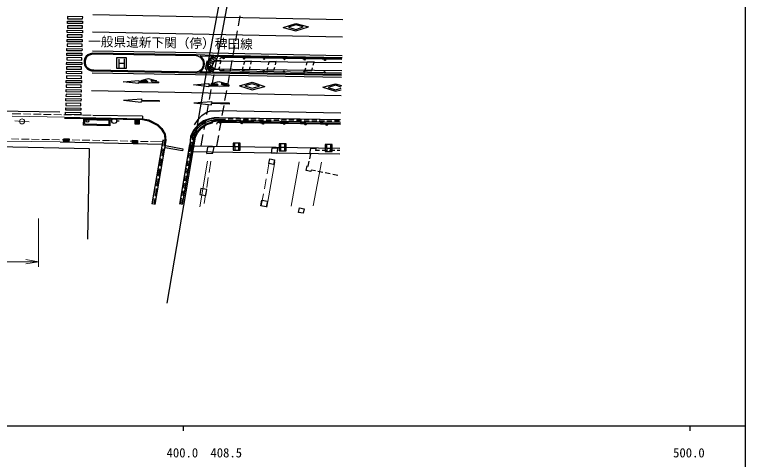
# Model space of a CAD drawing. Units: millimetres at full size, sheet at 1:1000; details may follow other scales. Extents: x 40000 to 680000, y 20000 to 380000.
# Drawn here: x 434717 to 579000, y 198357 to 286120 of the extents above; entities that cross this region are included whole.
import ezdxf
from ezdxf.enums import TextEntityAlignment as Align

# ---------------------------------------------------------------- set-up
doc = ezdxf.new("R2010")
doc.units = ezdxf.units.MM
doc.header["$LTSCALE"] = 1000
for name, color, linetype, lineweight in [('M-BGD', 7, 'Continuous', 25), ('M-STR-HTXT', 7, 'Continuous', 13), ('M-STR-STRC', 7, 'Continuous', 25), ('M-STR-STRD', 7, 'Continuous', 25), ('M-TTL-BAND', 7, 'Continuous', 25), ('M-WORK', 1, 'Continuous', 13)]:
    doc.layers.add(name, color=color, linetype=linetype, lineweight=lineweight)
doc.styles.add('ＭＳ ゴシック', font='')
doc.styles.get('ＭＳ ゴシック').set_extended_font_data('MS Gothic')

# ---------------------------------------------------------------- blocks, each defined once
blk = doc.blocks.new('open_arrow')
at = {"color": 0, "linetype": 'Continuous', "lineweight": -2}
blk.add_lwpolyline([(7.5, 1.25), (0, 0), (7.5, -1.25)], dxfattribs=at)

msp = doc.modelspace()

# ---------------------------------------------------------------- linework, layer by layer
at = {"layer": 'M-BGD'}
for p, q in [((472856, 276182), (481765, 323055)), ((477390, 291990), (474678, 277574)), ((445180, 285727), (445177, 285277)), ((448155, 285706), (445180, 285727)), ((448152, 285256), (448155, 285706)), ((478919, 283930), (479275, 285898)), ((445158, 284378), (445162, 284827)), ((448134, 284355), (445158, 284378)), ((445162, 284827), (448137, 284804)), ((445177, 285277), (448152, 285256)), ((448137, 284804), (448134, 284355)), ((445121, 282580), (445125, 283029)), ((445125, 283029), (448100, 283003)), ((445143, 283929), (445140, 283479)), ((445140, 283479), (448115, 283454)), ((448119, 283905), (445143, 283929)), ((448100, 283003), (448096, 282553)), ((448115, 283454), (448119, 283905)), ((478386, 280978), (478741, 282946)), ((445107, 282132), (445102, 281681)), ((445102, 281681), (448077, 281652)), ((448082, 282103), (445107, 282132)), ((448096, 282553), (445121, 282580)), ((448077, 281652), (448082, 282103)), ((445070, 280334), (445065, 279883)), ((448045, 280301), (445070, 280334)), ((445084, 280782), (445088, 281232)), ((448059, 280751), (445084, 280782)), ((445088, 281232), (448063, 281201)), ((448040, 279850), (448045, 280301)), ((448063, 281201), (448059, 280751)), ((477853, 278026), (478208, 279994)), ((445028, 278086), (445033, 278535)), ((445033, 278535), (448008, 278498)), ((445046, 278984), (445052, 279434)), ((448021, 278949), (445046, 278984)), ((445052, 279434), (448026, 279399)), ((445065, 279883), (448040, 279850)), ((448008, 278498), (448002, 278048)), ((448026, 279399), (448021, 278949)), ((445015, 277637), (445009, 277187)), ((445009, 277187), (447984, 277147)), ((447990, 277598), (445015, 277637)), ((448002, 278048), (445028, 278086)), ((447984, 277147), (447990, 277598)), ((474265, 275289), (474678, 277574)), ((477319, 275074), (477675, 277042)), ((444978, 275839), (444971, 275389)), ((447953, 275796), (444978, 275839)), ((444990, 276288), (444996, 276737)), ((447965, 276246), (444990, 276288)), ((444996, 276737), (447971, 276696)), ((447946, 275346), (447953, 275796)), ((447971, 276696), (447965, 276246)), ((464809, 229155), (472856, 276182)), ((472660, 276915), (472348, 275416)), ((499334, 276612), (472660, 276915)), ((473671, 275269), (473826, 275879)), ((473948, 276364), (474103, 276973)), ((475488, 276990), (474103, 276973)), ((475056, 275286), (475210, 275896)), ((475333, 276381), (475488, 276990)), ((479709, 275182), (479864, 275792)), ((479987, 276277), (480142, 276886)), ((481502, 276921), (480142, 276886)), ((481070, 275216), (481225, 275826)), ((481348, 276311), (481502, 276921)), ((484571, 275087), (484726, 275697)), ((484849, 276182), (485003, 276792)), ((486350, 276840), (485003, 276792)), ((485917, 275136), (486072, 275745)), ((486195, 276230), (486350, 276840)), ((492044, 275041), (492199, 275650)), ((492322, 276135), (492476, 276745)), ((493838, 276737), (492476, 276745)), ((493406, 275032), (493560, 275642)), ((493683, 276127), (493838, 276737)), ((444953, 274490), (444960, 274940)), ((447927, 274445), (444953, 274490)), ((444960, 274940), (447934, 274894)), ((444971, 275389), (447946, 275346)), ((447934, 274894), (447927, 274445)), ((472348, 275416), (499299, 275110)), ((473779, 274803), (473611, 274930)), ((475056, 275286), (473671, 275269)), ((473732, 272337), (474088, 274305)), ((475147, 275344), (475148, 275389)), ((481070, 275216), (479709, 275182)), ((485917, 275136), (484571, 275087)), ((493406, 275032), (492044, 275041)), ((444915, 272692), (444923, 273142)), ((444923, 273142), (447897, 273092)), ((444941, 274042), (444934, 273591)), ((444934, 273591), (447909, 273544)), ((447916, 273994), (444941, 274042)), ((447897, 273092), (447890, 272643)), ((447909, 273544), (447916, 273994)), ((476786, 272121), (477142, 274090)), ((444878, 270894), (444886, 271344)), ((444886, 271344), (447861, 271290)), ((444905, 272244), (444897, 271793)), ((444897, 271793), (447871, 271742)), ((447879, 272192), (444905, 272244)), ((447890, 272643), (444915, 272692)), ((447861, 271290), (447853, 270841)), ((447871, 271742), (447879, 272192)), ((473199, 269385), (473554, 271353)), ((444868, 270446), (444859, 269996)), ((444859, 269996), (447834, 269940)), ((447842, 270390), (444868, 270446)), ((447853, 270841), (444878, 270894)), ((447834, 269940), (447842, 270390)), ((476253, 269169), (476609, 271137)), ((444831, 268648), (444822, 268198)), ((447805, 268589), (444831, 268648)), ((444841, 269097), (444849, 269546)), ((447815, 269039), (444841, 269097)), ((444849, 269546), (447824, 269488)), ((447796, 268138), (447805, 268589)), ((447824, 269488), (447815, 269039)), ((472666, 266433), (473021, 268401)), ((444803, 267299), (444813, 267748)), ((447778, 267237), (444803, 267299)), ((444813, 267748), (447787, 267687)), ((444822, 268198), (447796, 268138)), ((447787, 267687), (447778, 267237)), ((475720, 266217), (476075, 268185)), ((444593, 265693), (459980, 265394)), ((444596, 265873), (459984, 265574)), ((444785, 266399), (444794, 266849)), ((447759, 266337), (444785, 266399)), ((444794, 266849), (447768, 266787)), ((447768, 266787), (447759, 266337)), ((448346, 264321), (448378, 265599)), ((448378, 265599), (453521, 265470)), ((459993, 266054), (450165, 266245)), ((459993, 266054), (459984, 265574)), ((459984, 265574), (461225, 265353)), ((473199, 265583), (472036, 265150)), ((474119, 265749), (473199, 265583)), ((474130, 265640), (473229, 265476)), ((475136, 265775), (474119, 265749)), ((475136, 265665), (474130, 265640)), ((499073, 265342), (475136, 265775)), ((476382, 265643), (475136, 265665)), ((477881, 265616), (476881, 265634)), ((479381, 265589), (478381, 265607)), ((480881, 265561), (479881, 265580)), ((482381, 265534), (481381, 265552)), ((483880, 265507), (482880, 265525)), ((485380, 265480), (484380, 265498)), ((453489, 264192), (448346, 264321)), ((448551, 264516), (448573, 265394)), ((453294, 264397), (448551, 264516)), ((448573, 265394), (453316, 265275)), ((453316, 265275), (453294, 264397)), ((453890, 265131), (453390, 265126)), ((453521, 265470), (453489, 264192)), ((454890, 265161), (455389, 265187)), ((458472, 265424), (458450, 264595)), ((458450, 264595), (459369, 264571)), ((459391, 265400), (458472, 265424)), ((458553, 264693), (458569, 265322)), ((459272, 264674), (458553, 264693)), ((458559, 264902), (459277, 264883)), ((458564, 265112), (459283, 265093)), ((458569, 265322), (459288, 265303)), ((458793, 264686), (458809, 265315)), ((459032, 264680), (459049, 265309)), ((459288, 265303), (459272, 264674)), ((459369, 264571), (459391, 265400)), ((459952, 265397), (461167, 265180)), ((461167, 265180), (462870, 264304)), ((461225, 265353), (462975, 264452)), ((462870, 264304), (463671, 263543)), ((462975, 264452), (463815, 263655)), ((470951, 264373), (470028, 263326)), ((471025, 264291), (470122, 263266)), ((471227, 264067), (470377, 263102)), ((472036, 265150), (470951, 264373)), ((472088, 265052), (471025, 264291)), ((472230, 264785), (471227, 264067)), ((471472, 263863), (472521, 264580)), ((471593, 263728), (472600, 264415)), ((471617, 264819), (472063, 265060)), ((471814, 264453), (471617, 264819)), ((471715, 264636), (472161, 264876)), ((472260, 264693), (471814, 264453)), ((472037, 264573), (471840, 264939)), ((472063, 265060), (472260, 264693)), ((473229, 265476), (472088, 265052)), ((472132, 263480), (472488, 265449)), ((473308, 265186), (472230, 264785)), ((472521, 264580), (473725, 264948)), ((472600, 264415), (473778, 264776)), ((474161, 265340), (473308, 265186)), ((475126, 265255), (473709, 265163)), ((473721, 264984), (473709, 265163)), ((475123, 265075), (473721, 264984)), ((473725, 264948), (473721, 264984)), ((473725, 264948), (473778, 264776)), ((475144, 265365), (474161, 265340)), ((475123, 265075), (499057, 264643)), ((499061, 264823), (475126, 265255)), ((476375, 265343), (475128, 265365)), ((475187, 263265), (475542, 265233)), ((477875, 265316), (476875, 265334)), ((479374, 265289), (478375, 265307)), ((480874, 265262), (479874, 265280)), ((482374, 265234), (481374, 265252)), ((483874, 265207), (482874, 265225)), ((485373, 265180), (484374, 265198)), ((486873, 265153), (485873, 265171)), ((486880, 265453), (485880, 265471)), ((488373, 265126), (487373, 265144)), ((488380, 265426), (487380, 265444)), ((489873, 265099), (488873, 265117)), ((489879, 265399), (488880, 265417)), ((491372, 265072), (490373, 265090)), ((491379, 265372), (490379, 265390)), ((492872, 265045), (491872, 265063)), ((492879, 265344), (491879, 265363)), ((494372, 265017), (493372, 265036)), ((494379, 265317), (493379, 265335)), ((495872, 264990), (494872, 265008)), ((495878, 265290), (494879, 265308)), ((497371, 264963), (496372, 264981)), ((497378, 265263), (496378, 265281)), ((498871, 264936), (497871, 264954)), ((498878, 265236), (497878, 265254)), ((463671, 263543), (464293, 262451)), ((463815, 263655), (464469, 262505)), ((470028, 263326), (469470, 262064)), ((470122, 263266), (469577, 262036)), ((469664, 262305), (469861, 262773)), ((469857, 262224), (470054, 262691)), ((469861, 262773), (470247, 262610)), ((470377, 263102), (469871, 261958)), ((470247, 262610), (470050, 262143)), ((470130, 261730), (470649, 262908)), ((470303, 261677), (470803, 262811)), ((470649, 262908), (471472, 263863)), ((470803, 262811), (471593, 263728)), ((444433, 260987), (444453, 261620)), ((444439, 261194), (445448, 261161)), ((444446, 261407), (445455, 261375)), ((444453, 261620), (445462, 261588)), ((444685, 260981), (444705, 261612)), ((444937, 260976), (444958, 261604)), ((445190, 260970), (445210, 261596)), ((445462, 261588), (445442, 260964)), ((457967, 260683), (457987, 261333)), ((457987, 261333), (458993, 261302)), ((458219, 260677), (458239, 261325)), ((458470, 260671), (458490, 261317)), ((458722, 260666), (458742, 261309)), ((458993, 261302), (458973, 260660)), ((463976, 261364), (461806, 248754)), ((464568, 261263), (462397, 248652)), ((463929, 260207), (464124, 261339)), ((464568, 261263), (463976, 261364)), ((464225, 260157), (464420, 261288)), ((464293, 262451), (464384, 261294)), ((464469, 262505), (464568, 261263)), ((469470, 262064), (469313, 260472)), ((469577, 262036), (469537, 261491)), ((470050, 262143), (469664, 262305)), ((470148, 262376), (469762, 262539)), ((469871, 261958), (469832, 261427)), ((469875, 260377), (470130, 261730)), ((470051, 260343), (470303, 261677)), ((471542, 260212), (471955, 262496)), ((474627, 260164), (475009, 262281)), ((449513, 259639), (423897, 260167)), ((443714, 261003), (463830, 260551)), ((457974, 260900), (458979, 260869)), ((457981, 261116), (458986, 261085)), ((463590, 258236), (463844, 259715)), ((467320, 248744), (469313, 260472)), ((467882, 248649), (469875, 260377)), ((469260, 259266), (469460, 260447)), ((469313, 260472), (469875, 260377)), ((469317, 259050), (469597, 260242)), ((469501, 260992), (469460, 260447)), ((469556, 259216), (469756, 260397)), ((469597, 260242), (498945, 259788)), ((469795, 260928), (469756, 260397)), ((469765, 259734), (469875, 260377)), ((469765, 259734), (469875, 260377)), ((469875, 260377), (470051, 260343)), ((472639, 258738), (472852, 259991)), ((474098, 260011), (472852, 259991)), ((473885, 258758), (474098, 260011)), ((485517, 259795), (485373, 258755)), ((486637, 259786), (485517, 259795)), ((486637, 259786), (486493, 258746)), ((449169, 241829), (449513, 259639)), ((463886, 258186), (464140, 259664)), ((469008, 257787), (469176, 258773)), ((469304, 257737), (469472, 258723)), ((498917, 258561), (469317, 259050)), ((469514, 258255), (469682, 259241)), ((469514, 258255), (469682, 259241)), ((472639, 258738), (473885, 258758)), ((486493, 258746), (485373, 258755)), ((493126, 259693), (492942, 258659)), ((493215, 258655), (492942, 258659)), ((493007, 257678), (493215, 258655)), ((494216, 259691), (493126, 259693)), ((494216, 259691), (494151, 259323)), ((494918, 259317), (494151, 259323)), ((496418, 259304), (495418, 259312)), ((497918, 259291), (496918, 259299)), ((498933, 259282), (498418, 259286)), ((463251, 256265), (463505, 257744)), ((463546, 256215), (463801, 257693)), ((468757, 256308), (468925, 257294)), ((469053, 256258), (469220, 257244)), ((469263, 256776), (469430, 257762)), ((469263, 256776), (469430, 257762)), ((484918, 256741), (485103, 257660)), ((485103, 257660), (486016, 257476)), ((486016, 257476), (485831, 256557)), ((492696, 256213), (492903, 257189)), ((462912, 254294), (463166, 255773)), ((463207, 254244), (463462, 255722)), ((468506, 254830), (468673, 255815)), ((468802, 254779), (468969, 255765)), ((469011, 255297), (469179, 256283)), ((469011, 255297), (469179, 256283)), ((485831, 256557), (484918, 256741)), ((492309, 255334), (492494, 256253)), ((492494, 256253), (492696, 256213)), ((493279, 255436), (493222, 255150)), ((494097, 255271), (493279, 255436)), ((468255, 253351), (468422, 254337)), ((468550, 253301), (468718, 254286)), ((468760, 253819), (468928, 254805)), ((468760, 253819), (468928, 254805)), ((493222, 255150), (492309, 255334)), ((495568, 254975), (494587, 255173)), ((497038, 254679), (496058, 254876)), ((498509, 254383), (497528, 254580)), ((462572, 252323), (462827, 253802)), ((462868, 252272), (463122, 253751)), ((468003, 251872), (468171, 252858)), ((468299, 251822), (468467, 252808)), ((468509, 252340), (468676, 253326)), ((468509, 252340), (468676, 253326)), ((462233, 250352), (462487, 251831)), ((462529, 250301), (462783, 251780)), ((467752, 250393), (467920, 251379)), ((468048, 250343), (468215, 251329)), ((468316, 251204), (468425, 251847)), ((468316, 251204), (468425, 251847)), ((471497, 251835), (471267, 250656)), ((472693, 251602), (471497, 251835)), ((472463, 250423), (472693, 251602)), ((461953, 248728), (462148, 249860)), ((462249, 248677), (462444, 249809)), ((467468, 248719), (467668, 249900)), ((467763, 248669), (467964, 249850)), ((471267, 250656), (472463, 250423)), ((483311, 248384), (483522, 249505)), ((484413, 248178), (483311, 248384)), ((483522, 249505), (484623, 249298)), ((484623, 249298), (484413, 248178)), ((490794, 247097), (490981, 248010)), ((491705, 246910), (490794, 247097)), ((490981, 248010), (491892, 247824)), ((491892, 247824), (491705, 246910))]:
    msp.add_line(p, q, dxfattribs=at)
msp.add_circle((454390, 265136), 500, dxfattribs=at)
at = {"layer": 'M-STR-HTXT'}
for p, q in [((439440, 245880), (439440, 236368)), ((323617, 237368), (439440, 237368))]:
    msp.add_line(p, q, dxfattribs=at)
at = {"layer": 'M-STR-STRC'}
for p, q in [((499530, 285120), (450177, 286082)), ((499451, 281695), (450110, 282660)), ((470576, 278562), (450085, 278884)), ((499366, 278020), (470576, 278562)), ((456804, 277574), (454804, 277567)), ((454804, 277567), (454811, 275567)), ((455351, 275654), (455345, 277353)), ((456336, 277367), (456342, 275662)), ((456811, 275574), (456804, 277574)), ((473774, 277417), (473787, 277538)), ((473819, 277319), (473774, 277417)), ((473787, 277538), (473884, 277603)), ((474107, 277174), (473819, 277319)), ((473884, 277603), (474024, 277610)), ((474024, 277610), (474147, 277557)), ((474152, 277076), (474107, 277174)), ((474138, 276955), (474152, 277076)), ((474147, 277557), (474190, 277499)), ((475285, 277304), (475286, 277364)), ((475286, 277364), (475318, 277454)), ((475318, 277454), (475364, 277528)), ((475364, 277528), (475440, 277601)), ((475440, 277601), (475516, 277645)), ((475516, 277645), (475622, 277673)), ((475622, 277673), (475742, 277671)), ((475992, 277667), (475742, 277671)), ((499349, 277247), (475992, 277667)), ((455348, 276569), (456339, 276572)), ((473096, 276391), (473110, 276512)), ((473142, 276293), (473096, 276391)), ((473110, 276512), (473207, 276577)), ((473430, 276148), (473142, 276293)), ((473142, 275913), (473184, 275875)), ((473184, 275875), (473265, 275859)), ((473207, 276577), (473346, 276584)), ((473265, 275859), (473345, 275863)), ((473345, 275863), (473461, 275929)), ((473346, 276584), (473469, 276531)), ((473365, 275480), (473378, 275601)), ((473378, 275601), (473475, 275667)), ((473475, 276050), (473430, 276148)), ((473461, 275929), (473475, 276050)), ((473469, 276531), (473513, 276473)), ((473475, 275667), (473615, 275674)), ((473615, 275674), (473738, 275620)), ((473738, 275620), (473781, 275563)), ((473819, 276939), (473861, 276901)), ((473861, 276901), (473942, 276885)), ((473942, 276885), (474022, 276889)), ((474022, 276889), (474138, 276955)), ((470450, 274211), (450008, 274578)), ((454811, 275567), (456811, 275574)), ((473512, 274158), (470450, 274211)), ((473410, 275383), (473365, 275480)), ((473698, 275238), (473410, 275383)), ((473410, 275002), (473452, 274964)), ((473452, 274964), (473533, 274949)), ((499266, 273690), (473512, 274158)), ((473533, 274949), (473613, 274953)), ((473613, 274953), (473730, 275019)), ((473743, 275140), (473698, 275238)), ((473730, 275019), (473743, 275140)), ((475161, 275268), (475147, 275344)), ((475204, 275177), (475161, 275268)), ((475248, 275117), (475204, 275177)), ((475307, 275070), (475248, 275117)), ((475396, 275024), (475307, 275070)), ((475471, 275007), (475396, 275024)), ((475591, 275005), (475471, 275007)), ((475841, 275000), (475591, 275005)), ((499286, 274549), (475841, 275000)), ((459205, 272503), (459209, 272713)), ((459209, 272713), (463128, 272653)), ((459215, 273133), (459212, 272923)), ((459212, 272923), (461014, 272895)), ((459635, 273126), (460755, 273109)), ((462091, 272879), (463131, 272863)), ((463131, 272863), (463128, 272653)), ((473078, 271878), (473082, 272088)), ((473082, 272088), (477001, 272028)), ((473088, 272508), (473085, 272298)), ((473085, 272298), (474887, 272271)), ((473508, 272502), (474628, 272485)), ((475964, 272254), (477004, 272238)), ((477004, 272238), (477001, 272028)), ((499184, 270122), (449884, 271084)), ((456240, 269234), (459746, 269478)), ((456240, 269234), (459733, 268848)), ((459733, 268848), (459737, 269058)), ((459746, 269478), (459742, 269268)), ((470102, 268729), (473607, 268973)), ((470102, 268729), (473595, 268343)), ((473595, 268343), (473599, 268553)), ((473607, 268973), (473603, 268763)), ((392251, 267834), (443625, 266913)), ((472534, 266795), (473358, 267119)), ((473358, 267119), (474148, 267162)), ((474148, 267162), (475160, 267125)), ((499105, 266692), (475160, 267125)), ((470927, 265407), (471693, 266196)), ((471693, 266196), (472534, 266795)), ((470245, 264345), (470927, 265407)), ((474645, 264527), (474646, 264587)), ((474646, 264587), (474678, 264677)), ((474678, 264677), (474724, 264751)), ((474724, 264751), (474801, 264825)), ((474801, 264825), (474876, 264868)), ((474876, 264868), (474982, 264896)), ((474982, 264896), (475102, 264894)), ((475102, 264894), (475352, 264890)), ((475352, 264890), (499053, 264472)), ((464424, 259831), (464503, 260272)), ((467867, 259214), (464424, 259831)), ((464503, 260272), (467946, 259655)), ((479250, 260778), (477850, 260774)), ((477850, 260774), (477855, 259374)), ((478233, 259434), (478229, 260624)), ((478231, 260075), (478925, 260077)), ((478923, 260634), (478927, 259441)), ((479255, 259378), (479250, 260778)), ((488325, 260638), (486925, 260633)), ((486925, 260633), (486930, 259233)), ((487308, 259294), (487304, 260484)), ((487305, 259934), (487999, 259937)), ((487997, 260493), (488001, 259300)), ((488329, 259238), (488325, 260638)), ((497414, 260497), (496014, 260492)), ((496014, 260492), (496019, 259092)), ((496397, 259153), (496393, 260342)), ((496395, 259793), (497089, 259795)), ((497087, 260352), (497091, 259159)), ((497419, 259097), (497414, 260497)), ((467946, 259655), (467867, 259214)), ((477855, 259374), (479255, 259378)), ((486930, 259233), (488329, 259238)), ((496019, 259092), (497419, 259097))]:
    msp.add_line(p, q, dxfattribs=at)
for points in [[(487729, 283587), (490210, 284397), (492728, 283708)], [(487729, 283587), (490247, 282898), (492728, 283708)], [(459205, 272503), (456131, 272865), (459215, 273133)], [(459635, 273126), (461181, 273523), (462715, 273079), (461595, 273096)], [(473508, 272502), (475054, 272898), (476588, 272455), (475468, 272472)], [(479113, 272086), (481629, 272777), (484111, 271969)], [(473078, 271878), (470004, 272240), (473088, 272508)], [(479113, 272086), (481594, 271278), (484111, 271969)], [(495578, 271791), (498095, 272482), (499230, 272112)], [(495578, 271791), (498060, 270983), (499211, 271299)], [(499223, 271799), (498087, 272169), (496622, 271767)], [(496622, 271767), (498067, 271296), (499218, 271612)], [(459742, 269268), (463241, 269197), (463237, 268987), (459737, 269058)], [(473603, 268763), (477102, 268692), (477098, 268482), (473599, 268553)]]:
    msp.add_lwpolyline(points, dxfattribs=at)
for points in [[(488773, 283612), (490239, 283211), (491684, 283683), (490218, 284084)], [(480156, 272062), (481602, 271591), (483067, 271993), (481622, 272464)]]:
    msp.add_lwpolyline(points, close=True, dxfattribs=at)
for centre, radius in [((473962, 277267), 500), ((475989, 277542), 125), ((479992, 277470), 125), ((483995, 277398), 125), ((487997, 277326), 125), ((492000, 277254), 125), ((496002, 277182), 125), ((473285, 276241), 500), ((473553, 275330), 500), ((475843, 275125), 125), ((479855, 275048), 125), ((483868, 274971), 125), ((487880, 274893), 125), ((491892, 274816), 125), ((495905, 274739), 125), ((449096, 265130), 250), ((475350, 264765), 125), ((479548, 264691), 125), ((483745, 264617), 125), ((487943, 264543), 125), ((492141, 264469), 125), ((496339, 264395), 125)]:
    msp.add_circle(centre, radius, dxfattribs=at)
for centre, radius, start, end in [((461770, 274074), 1400, 223.55195, 237.33662), ((462102, 273578), 700, 223.55195, 269.12497), ((461770, 274074), 1400, 269.12494, 269.12496), ((475643, 273449), 1400, 223.55195, 237.33662), ((475161, 273123), 1400, 269.34841, 269.34843), ((475975, 272954), 700, 223.55195, 269.12497)]:
    msp.add_arc(centre, radius, start, end, dxfattribs=at)
at = {"layer": 'M-STR-STRD'}
for p, q in [((470569, 278162), (450092, 278485)), ((470565, 277962), (450089, 278285)), ((474052, 278082), (470570, 278162)), ((474048, 277882), (471323, 277945)), ((499357, 277612), (474052, 278082)), ((474529, 277873), (474090, 277738)), ((499352, 277412), (474529, 277873)), ((450361, 275022), (470458, 274661)), ((450365, 275222), (470461, 274861)), ((470458, 274661), (473520, 274608)), ((471259, 274847), (473524, 274808)), ((473520, 274608), (499277, 274140)), ((473779, 274803), (499281, 274339))]:
    msp.add_line(p, q, dxfattribs=at)
for centre, radius, start, end in [((450167, 276748), 1739, 92.9133, 277.382), ((450167, 276748), 1539, 92.9133, 277.382), ((470473, 276413), 1552, 269.59011, 86.56866), ((470473, 276413), 1752, 296.66312, 60.96219), ((474536, 276217), 1735, 106.34367, 234.3071), ((474536, 276217), 1585, 106.34367, 234.3071)]:
    msp.add_arc(centre, radius, start, end, dxfattribs=at)
at = {"layer": 'M-TTL-BAND'}
for p, q in [((579000, 20000), (579000, 370000)), ((40000, 205000), (579000, 205000)), ((468000, 205000), (468000, 204000)), ((568000, 205000), (568000, 204000))]:
    msp.add_line(p, q, dxfattribs=at)
at = {"layer": 'M-WORK'}
for p, q in [((444596, 265873), (434214, 266097)), ((435951, 266527), (434221, 266561)), ((437951, 266488), (436451, 266517)), ((439951, 266449), (438451, 266478)), ((441950, 266410), (440450, 266439)), ((443950, 266371), (442450, 266400)), ((445949, 266332), (444450, 266361)), ((448180, 266288), (446449, 266322)), ((449800, 266249), (448180, 266288)), ((434733, 265166), (436177, 265061)), ((436177, 265061), (437574, 264969)), ((443714, 261003), (432280, 261168)), ((435574, 261572), (434074, 261598)), ((437574, 261538), (436074, 261564)), ((439574, 261504), (438074, 261530)), ((441573, 261470), (440073, 261496)), ((443573, 261436), (442073, 261462)), ((445573, 261402), (444073, 261428)), ((447572, 261368), (446073, 261394)), ((449572, 261335), (448072, 261360)), ((451572, 261301), (450072, 261326)), ((453359, 261270), (452072, 261292)), ((455055, 261227), (453359, 261270)), ((457055, 261176), (455555, 261214)), ((459054, 261126), (457554, 261164)), ((461053, 261075), (459554, 261113)), ((463914, 261002), (461553, 261062)), ((472781, 257205), (471288, 248221)), ((473468, 257199), (473114, 254999)), ((486072, 257087), (484526, 248148)), ((484999, 257097), (484563, 254698)), ((490898, 257045), (489334, 248344)), ((495301, 257006), (493695, 248359)), ((472954, 254012), (472636, 252038)), ((484385, 253714), (484027, 251746)), ((472477, 251050), (472122, 248851)), ((483849, 250762), (483413, 248363))]:
    msp.add_line(p, q, dxfattribs=at)
msp.add_circle((436177, 265061), 500, dxfattribs=at)

# ---------------------------------------------------------------- block references
at = {"layer": 'M-STR-HTXT', "xscale": 333, "yscale": 333, "rotation": 180}
msp.add_blockref('open_arrow', (439440, 237368), dxfattribs=at)

# ---------------------------------------------------------------- texts
at = {"layer": 'M-STR-HTXT', "style": 'ＭＳ ゴシック'}
msp.add_text('一般県道新下関（停）稗田線', height=1833, rotation=359.002, dxfattribs=at).set_placement((465491, 280571), align=Align.MIDDLE_CENTER)
at = {"layer": 'M-TTL-BAND', "style": 'ＭＳ ゴシック'}
for s, p in [('400.0', (467844, 198195)), ('408.5', (476500, 198195)), ('500.0', (567844, 198195))]:
    msp.add_text(s, height=1833, dxfattribs=at).set_placement(p, align=Align.BOTTOM_CENTER)

doc.saveas('drawing.dxf')
